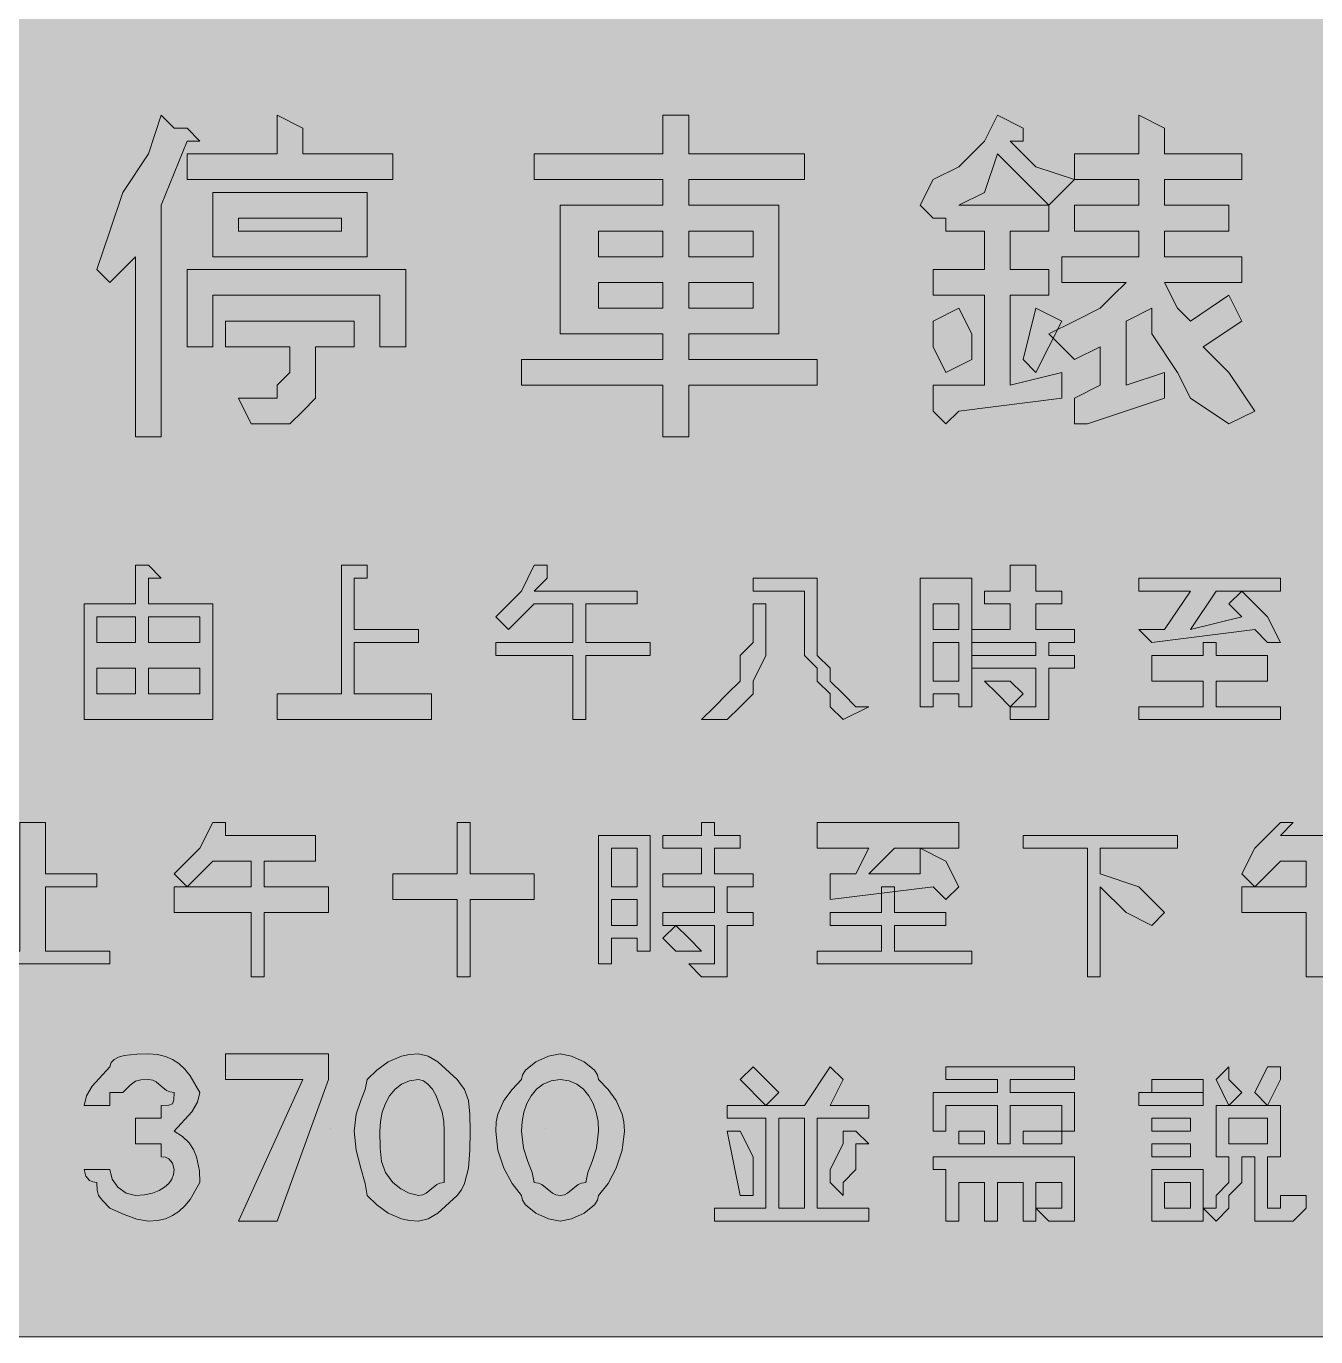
# Model space of a CAD drawing. Header units: metres. Extents: x 9 to 558, y 12 to 260.
# Drawn here: x 282.2 to 402.5, y 11.5 to 133.8 of the extents above; entities that cross this region are included whole.
import ezdxf

# ---------------------------------------------------------------- set-up
doc = ezdxf.new("R2010")
doc.units = ezdxf.units.M
for name, color, linetype, true_color in [('FILL_BLUE_0000FF', 7, 'Continuous', 0x0000ff), ('FILL_WHITE_FFFFFF', 7, 'Continuous', 0xffffff), ('STROKE_WHITE_FFFFFF', 7, 'Continuous', 0xffffff)]:
    doc.layers.add(name, color=color, linetype=linetype, true_color=true_color)

msp = doc.modelspace()

# ---------------------------------------------------------------- hatches: boundary and pattern name
at = {"layer": 'FILL_BLUE_0000FF', "true_color": 0x0000ff}
h = msp.add_hatch(color=7, dxfattribs=at)
h.dxf.hatch_style = 1
h.paths.add_polyline_path([(551.26, 259.87), (552.02, 259.71), (553.41, 259.17), (556.41, 257.52), (556.81, 257.02), (557.1, 256.43), (557.46, 255.12), (557.61, 252.72), (557.61, 18.72), (557.61, 16.32), (557.56, 15.92), (557.42, 15.61), (557.01, 15.12), (556.6, 14.63), (556.46, 14.32), (556.41, 13.92), (553.41, 12.27), (552.02, 11.73), (551.26, 11.57), (550.41, 11.52), (16.41, 11.52), (15.53, 11.54), (14.76, 11.67), (14.22, 12.03), (14.06, 12.32), (14.01, 12.72), (13.13, 12.74), (12.36, 12.87), (11.82, 13.23), (11.66, 13.52), (11.61, 13.92), (10.82, 14.42), (10.22, 15.01), (9.8, 15.65), (9.51, 16.32), (9.25, 17.63), (9.21, 18.72), (9.21, 252.72), (9.21, 255.12), (9.92, 256), (10.41, 256.77), (10.9, 257.31), (11.21, 257.47), (11.61, 257.52), (11.66, 257.92), (11.82, 258.23), (12.36, 258.72), (13.13, 259.21), (14.01, 259.92), (16.41, 259.92), (550.41, 259.92), (551.26, 259.87)])
at = {"layer": 'FILL_WHITE_FFFFFF', "true_color": 0xffffff}
h = msp.add_hatch(color=7, dxfattribs=at)
h.dxf.hatch_style = 1
h.paths.add_polyline_path([(297.21, 124.32), (298.41, 123.12), (297.21, 123.12), (294.81, 117.12), (294.81, 95.52), (292.41, 95.52), (292.41, 112.32), (290.01, 109.92), (288.81, 111.12), (290.01, 114.72), (291.21, 118.32), (293.61, 121.92), (294.81, 125.52), (296.01, 124.32), (297.21, 124.32)])
h = msp.add_hatch(color=7, dxfattribs=at)
h.dxf.hatch_style = 1
h.paths.add_polyline_path([(316.41, 121.92), (316.41, 119.52), (297.21, 119.52), (297.21, 121.92), (305.61, 121.92), (305.61, 125.52), (308.01, 124.32), (308.01, 121.92), (316.41, 121.92)])
h = msp.add_hatch(color=7, dxfattribs=at)
h.dxf.hatch_style = 1
h.paths.add_polyline_path([(344.01, 121.92), (354.81, 121.92), (354.81, 119.52), (344.01, 119.52), (344.01, 117.12), (352.41, 117.12), (352.41, 105.12), (344.01, 105.12), (344.01, 102.72), (356.01, 102.72), (356.01, 100.32), (344.01, 100.32), (344.01, 95.52), (341.61, 95.52), (341.61, 100.32), (328.41, 100.32), (328.41, 102.72), (341.61, 102.72), (341.61, 105.12), (332.01, 105.12), (332.01, 117.12), (341.61, 117.12), (341.61, 119.52), (329.61, 119.52), (329.61, 121.92), (341.61, 121.92), (341.61, 125.52), (344.01, 125.52), (344.01, 124.32), (344.01, 121.92)])
h.paths.add_polyline_path([(341.61, 112.32), (341.61, 114.72), (335.61, 114.72), (335.61, 112.32), (341.61, 112.32)], flags=16)
h.paths.add_polyline_path([(335.61, 107.52), (341.61, 107.52), (341.61, 109.92), (335.61, 109.92), (335.61, 107.52)], flags=16)
h.paths.add_polyline_path([(344.01, 114.72), (344.01, 112.32), (350.01, 112.32), (350.01, 114.72), (344.01, 114.72)], flags=16)
h.paths.add_polyline_path([(350.01, 109.92), (344.01, 109.92), (344.01, 107.52), (350.01, 107.52), (350.01, 109.92)], flags=16)
h = msp.add_hatch(color=7, dxfattribs=at)
h.dxf.hatch_style = 1
h.paths.add_polyline_path([(374.01, 114.72), (374.01, 111.12), (377.61, 111.12), (377.61, 108.72), (374.01, 108.72), (374.01, 100.32), (378.81, 101.52), (378.81, 99.12), (369.21, 97.92), (368.01, 96.72), (366.81, 97.92), (366.81, 100.32), (371.61, 100.32), (371.61, 108.72), (366.81, 108.72), (366.81, 111.12), (371.61, 111.12), (371.61, 114.72), (368.01, 114.72), (368.01, 115.92), (366.81, 115.92), (365.61, 117.12), (366.81, 119.52), (369.21, 120.72), (371.61, 123.12), (372.81, 125.52), (375.21, 124.32), (375.21, 123.12), (374.01, 123.12), (376.41, 120.72), (380.01, 119.52), (377.61, 117.12), (377.61, 114.72), (374.01, 114.72)])
h.paths.add_polyline_path([(375.21, 119.52), (372.81, 121.92), (371.61, 118.32), (369.21, 117.12), (377.61, 117.12), (375.21, 119.52)], flags=16)
h = msp.add_hatch(color=7, dxfattribs=at)
h.dxf.hatch_style = 1
h.paths.add_polyline_path([(395.61, 121.92), (395.61, 119.52), (388.41, 119.52), (388.41, 117.12), (394.41, 117.12), (394.41, 114.72), (388.41, 114.72), (388.41, 112.32), (395.61, 112.32), (395.61, 109.92), (388.41, 109.92), (389.61, 107.52), (390.81, 106.32), (394.41, 108.72), (395.61, 106.32), (392.01, 103.92), (394.41, 101.52), (396.81, 97.92), (394.41, 96.72), (390.81, 99.12), (389.61, 101.52), (387.21, 105.12), (387.21, 107.52), (384.81, 106.32), (384.81, 100.32), (388.41, 101.52), (388.41, 99.12), (381.21, 96.72), (380.01, 96.72), (380.01, 99.12), (382.41, 100.32), (382.41, 103.92), (380.01, 102.72), (377.61, 105.12), (380.01, 106.32), (382.41, 107.52), (383.61, 108.72), (384.81, 109.92), (378.81, 109.92), (378.81, 112.32), (386.01, 112.32), (386.01, 114.72), (380.01, 114.72), (380.01, 117.12), (386.01, 117.12), (386.01, 119.52), (380.01, 119.52), (380.01, 121.92), (386.01, 121.92), (386.01, 125.52), (388.41, 124.32), (388.41, 121.92), (395.61, 121.92)])
h = msp.add_hatch(color=7, dxfattribs=at)
h.dxf.hatch_style = 1
h.paths.add_polyline_path([(314.01, 112.32), (299.61, 112.32), (299.61, 118.32), (314.01, 118.32), (314.01, 112.32)])
h.paths.add_polyline_path([(311.61, 115.92), (302.01, 115.92), (302.01, 114.72), (311.61, 114.72), (311.61, 115.92)], flags=16)
h = msp.add_hatch(color=7, dxfattribs=at)
h.dxf.hatch_style = 1
h.paths.add_polyline_path([(317.61, 111.12), (317.61, 103.92), (315.21, 103.92), (315.21, 108.72), (299.61, 108.72), (299.61, 103.92), (297.21, 103.92), (297.21, 111.12), (317.61, 111.12)])
h = msp.add_hatch(color=7, dxfattribs=at)
h.dxf.hatch_style = 1
h.paths.add_polyline_path([(370.41, 105.12), (370.41, 102.72), (368.01, 101.52), (366.81, 103.92), (366.81, 106.32), (369.21, 107.52), (370.41, 105.12)])
h = msp.add_hatch(color=7, dxfattribs=at)
h.dxf.hatch_style = 1
h.paths.add_polyline_path([(376.41, 107.52), (378.81, 106.32), (376.41, 101.52), (375.21, 102.72), (376.41, 107.52)])
h = msp.add_hatch(color=7, dxfattribs=at)
h.dxf.hatch_style = 1
h.paths.add_polyline_path([(312.81, 106.32), (312.81, 103.92), (309.21, 103.92), (309.21, 100.32), (309.21, 99.12), (308.01, 97.92), (306.81, 96.72), (304.41, 96.72), (303.21, 96.72), (302.01, 99.12), (304.41, 99.12), (305.61, 99.12), (305.61, 100.32), (306.81, 101.52), (306.81, 103.92), (300.81, 103.92), (300.81, 106.32), (312.81, 106.32)])
h = msp.add_hatch(color=7, dxfattribs=at)
h.dxf.hatch_style = 1
h.paths.add_polyline_path([(293.61, 82.32), (293.61, 79.92), (299.61, 79.92), (299.61, 69.12), (298.41, 69.12), (288.81, 69.12), (287.61, 69.12), (287.61, 79.92), (292.41, 79.92), (292.41, 83.52), (293.61, 83.52), (294.81, 82.32), (293.61, 82.32)])
h.paths.add_polyline_path([(292.41, 76.32), (292.41, 78.72), (288.81, 78.72), (288.81, 76.32), (292.41, 76.32)], flags=16)
h.paths.add_polyline_path([(293.61, 76.32), (298.41, 76.32), (298.41, 78.72), (293.61, 78.72), (293.61, 76.32)], flags=16)
h.paths.add_polyline_path([(288.81, 73.92), (288.81, 71.52), (292.41, 71.52), (292.41, 73.92), (288.81, 73.92)], flags=16)
h.paths.add_polyline_path([(298.41, 73.92), (293.61, 73.92), (293.61, 71.52), (298.41, 71.52), (298.41, 73.92)], flags=16)
h = msp.add_hatch(color=7, dxfattribs=at)
h.dxf.hatch_style = 1
h.paths.add_polyline_path([(314.01, 83.52), (314.01, 82.32), (312.81, 82.32), (312.81, 77.52), (318.81, 77.52), (318.81, 76.32), (312.81, 76.32), (312.81, 71.52), (320.01, 71.52), (320.01, 69.12), (305.61, 69.12), (305.61, 71.52), (311.61, 71.52), (311.61, 83.52), (312.81, 83.52), (314.01, 83.52)])
h = msp.add_hatch(color=7, dxfattribs=at)
h.dxf.hatch_style = 1
h.paths.add_polyline_path([(328.41, 81.12), (329.61, 83.52), (330.81, 83.52), (330.81, 82.32), (329.61, 81.12), (339.21, 81.12), (339.21, 79.92), (334.41, 79.92), (334.41, 76.32), (340.41, 76.32), (340.41, 75.12), (334.41, 75.12), (334.41, 69.12), (333.21, 69.12), (333.21, 75.12), (326.01, 75.12), (326.01, 76.32), (333.21, 76.32), (333.21, 79.92), (329.61, 79.92), (327.21, 77.52), (326.01, 78.72), (328.41, 81.12)])
h = msp.add_hatch(color=7, dxfattribs=at)
h.dxf.hatch_style = 1
h.paths.add_polyline_path([(374.01, 79.92), (371.61, 79.92), (371.61, 81.12), (374.01, 81.12), (374.01, 83.52), (376.41, 83.52), (376.41, 82.32), (376.41, 81.12), (378.81, 81.12), (378.81, 79.92), (376.41, 79.92), (376.41, 77.52), (380.01, 77.52), (380.01, 76.32), (377.61, 76.32), (377.61, 75.12), (380.01, 75.12), (380.01, 73.92), (377.61, 73.92), (377.61, 70.32), (377.61, 69.12), (376.41, 69.12), (375.21, 69.12), (374.01, 69.12), (374.01, 70.32), (375.21, 70.32), (376.41, 70.32), (376.41, 71.52), (376.41, 73.92), (370.41, 73.92), (370.41, 75.12), (376.41, 75.12), (376.41, 76.32), (370.41, 76.32), (370.41, 77.52), (374.01, 77.52), (374.01, 79.92)])
h = msp.add_hatch(color=7, dxfattribs=at)
h.dxf.hatch_style = 1
h.paths.add_polyline_path([(356.01, 82.32), (356.01, 79.92), (356.01, 78.72), (356.01, 76.32), (356.01, 75.12), (357.21, 73.92), (357.21, 72.72), (358.41, 71.52), (359.61, 70.32), (360.81, 70.32), (358.41, 69.12), (357.21, 70.32), (357.21, 71.52), (356.01, 72.72), (356.01, 73.92), (354.81, 75.12), (354.81, 76.32), (354.81, 77.52), (354.81, 79.92), (354.81, 81.12), (350.01, 81.12), (350.01, 82.32), (356.01, 82.32)])
h = msp.add_hatch(color=7, dxfattribs=at)
h.dxf.hatch_style = 1
h.paths.add_polyline_path([(369.21, 70.32), (369.21, 71.52), (366.81, 71.52), (366.81, 70.32), (365.61, 70.32), (365.61, 82.32), (370.41, 82.32), (370.41, 70.32), (369.21, 70.32)])
h.paths.add_polyline_path([(366.81, 79.92), (366.81, 77.52), (369.21, 77.52), (369.21, 79.92), (366.81, 79.92)], flags=16)
h.paths.add_polyline_path([(369.21, 76.32), (366.81, 76.32), (366.81, 72.72), (369.21, 72.72), (369.21, 76.32)], flags=16)
h = msp.add_hatch(color=7, dxfattribs=at)
h.dxf.hatch_style = 1
h.paths.add_polyline_path([(399.21, 76.32), (398.01, 76.32), (396.81, 77.52), (387.21, 76.32), (386.01, 77.52), (388.41, 77.52), (390.81, 81.12), (386.01, 81.12), (386.01, 82.32), (399.21, 82.32), (399.21, 81.12), (395.61, 81.12), (398.01, 78.72), (399.21, 76.32)])
h.paths.add_polyline_path([(393.21, 81.12), (390.81, 77.52), (395.61, 78.72), (394.41, 79.92), (395.61, 81.12), (393.21, 81.12)], flags=16)
h = msp.add_hatch(color=7, dxfattribs=at)
h.dxf.hatch_style = 1
h.paths.add_polyline_path([(346.41, 70.32), (347.61, 71.52), (348.81, 72.72), (348.81, 73.92), (348.81, 75.12), (350.01, 76.32), (350.01, 78.72), (350.01, 79.92), (351.21, 79.92), (351.21, 77.52), (351.21, 76.32), (351.21, 75.12), (350.01, 72.72), (350.01, 71.52), (348.81, 70.32), (347.61, 69.12), (346.41, 69.12), (345.21, 69.12), (346.41, 70.32)])
h = msp.add_hatch(color=7, dxfattribs=at)
h.dxf.hatch_style = 1
h.paths.add_polyline_path([(386.01, 70.32), (392.01, 70.32), (392.01, 72.72), (387.21, 72.72), (387.21, 75.12), (392.01, 75.12), (392.01, 76.32), (393.21, 76.32), (393.21, 75.12), (398.01, 75.12), (398.01, 72.72), (393.21, 72.72), (393.21, 70.32), (399.21, 70.32), (399.21, 69.12), (386.01, 69.12), (386.01, 70.32)])
h = msp.add_hatch(color=7, dxfattribs=at)
h.dxf.hatch_style = 1
h.paths.add_polyline_path([(374.01, 72.72), (375.21, 71.52), (374.01, 70.32), (372.81, 71.52), (371.61, 72.72), (372.81, 72.72), (374.01, 72.72)])
h = msp.add_hatch(color=7, dxfattribs=at)
h.dxf.hatch_style = 1
h.paths.add_polyline_path([(284.01, 59.52), (284.01, 54.72), (288.81, 54.72), (288.81, 53.52), (284.01, 53.52), (284.01, 47.52), (290.01, 47.52), (290.01, 46.32), (275.61, 46.32), (275.61, 47.52), (281.61, 47.52), (281.61, 59.52), (282.81, 59.52), (284.01, 59.52)])
h = msp.add_hatch(color=7, dxfattribs=at)
h.dxf.hatch_style = 1
h.paths.add_polyline_path([(298.41, 57.12), (299.61, 59.52), (300.81, 59.52), (300.81, 58.32), (309.21, 58.32), (309.21, 55.92), (304.41, 55.92), (304.41, 53.52), (310.41, 53.52), (310.41, 51.12), (304.41, 51.12), (304.41, 45.12), (303.21, 45.12), (303.21, 51.12), (296.01, 51.12), (296.01, 53.52), (297.21, 53.52), (296.01, 54.72), (298.41, 57.12)])
h.paths.add_polyline_path([(303.21, 53.52), (303.21, 55.92), (299.61, 55.92), (297.21, 53.52), (303.21, 53.52)], flags=16)
h = msp.add_hatch(color=7, dxfattribs=at)
h.dxf.hatch_style = 1
h.paths.add_polyline_path([(329.61, 54.72), (329.61, 52.32), (323.61, 52.32), (323.61, 45.12), (322.41, 45.12), (322.41, 52.32), (316.41, 52.32), (316.41, 54.72), (322.41, 54.72), (322.41, 59.52), (323.61, 59.52), (323.61, 54.72), (329.61, 54.72)])
h = msp.add_hatch(color=7, dxfattribs=at)
h.dxf.hatch_style = 1
h.paths.add_polyline_path([(345.21, 57.12), (341.61, 57.12), (341.61, 58.32), (345.21, 58.32), (345.21, 59.52), (346.41, 59.52), (346.41, 58.32), (348.81, 58.32), (348.81, 57.12), (346.41, 57.12), (346.41, 54.72), (350.01, 54.72), (350.01, 53.52), (347.61, 53.52), (347.61, 51.12), (350.01, 51.12), (350.01, 49.92), (347.61, 49.92), (347.61, 47.52), (347.61, 46.32), (347.61, 45.12), (346.41, 45.12), (345.21, 45.12), (344.01, 46.32), (345.21, 46.32), (346.41, 46.32), (346.41, 47.52), (346.41, 49.92), (341.61, 49.92), (341.61, 51.12), (346.41, 51.12), (346.41, 53.52), (341.61, 53.52), (341.61, 54.72), (345.21, 54.72), (345.21, 57.12)])
h = msp.add_hatch(color=7, dxfattribs=at)
h.dxf.hatch_style = 1
h.paths.add_polyline_path([(369.21, 53.52), (368.01, 52.32), (366.81, 53.52), (357.21, 52.32), (357.21, 54.72), (359.61, 54.72), (360.81, 57.12), (356.01, 57.12), (356.01, 59.52), (369.21, 59.52), (369.21, 57.12), (365.61, 57.12), (368.01, 55.92), (369.21, 53.52)])
h.paths.add_polyline_path([(363.21, 57.12), (360.81, 54.72), (365.61, 54.72), (365.61, 55.92), (365.61, 57.12), (363.21, 57.12)], flags=16)
h = msp.add_hatch(color=7, dxfattribs=at)
h.dxf.hatch_style = 1
h.paths.add_polyline_path([(396.81, 57.12), (399.21, 59.52), (400.41, 59.52), (399.21, 58.32), (408.81, 58.32), (408.81, 55.92), (404.01, 55.92), (404.01, 53.52), (410.01, 53.52), (410.01, 51.12), (404.01, 51.12), (404.01, 45.12), (401.61, 45.12), (401.61, 51.12), (395.61, 51.12), (395.61, 53.52), (396.81, 53.52), (395.61, 54.72), (396.81, 57.12)])
h.paths.add_polyline_path([(401.61, 53.52), (401.61, 55.92), (399.21, 55.92), (396.81, 53.52), (401.61, 53.52)], flags=16)
h = msp.add_hatch(color=7, dxfattribs=at)
h.dxf.hatch_style = 1
h.paths.add_polyline_path([(339.21, 47.52), (339.21, 48.72), (336.81, 48.72), (336.81, 46.32), (335.61, 46.32), (335.61, 47.52), (335.61, 58.32), (340.41, 58.32), (340.41, 47.52), (339.21, 47.52)])
h.paths.add_polyline_path([(336.81, 57.12), (336.81, 53.52), (339.21, 53.52), (339.21, 57.12), (336.81, 57.12)], flags=16)
h.paths.add_polyline_path([(339.21, 52.32), (336.81, 52.32), (336.81, 49.92), (339.21, 49.92), (339.21, 52.32)], flags=16)
h = msp.add_hatch(color=7, dxfattribs=at)
h.dxf.hatch_style = 1
h.paths.add_polyline_path([(389.61, 58.32), (389.61, 57.12), (382.41, 57.12), (382.41, 54.72), (386.01, 53.52), (388.41, 51.12), (387.21, 49.92), (384.81, 51.12), (382.41, 53.52), (382.41, 45.12), (381.21, 45.12), (381.21, 57.12), (375.21, 57.12), (375.21, 58.32), (389.61, 58.32)])
h = msp.add_hatch(color=7, dxfattribs=at)
h.dxf.hatch_style = 1
h.paths.add_polyline_path([(368.01, 51.12), (368.01, 49.92), (363.21, 49.92), (363.21, 47.52), (370.41, 47.52), (370.41, 46.32), (356.01, 46.32), (356.01, 47.52), (362.01, 47.52), (362.01, 49.92), (357.21, 49.92), (357.21, 51.12), (362.01, 51.12), (362.01, 53.52), (363.21, 53.52), (363.21, 52.32), (363.21, 51.12), (368.01, 51.12)])
h = msp.add_hatch(color=7, dxfattribs=at)
h.dxf.hatch_style = 1
h.paths.add_polyline_path([(344.01, 48.72), (345.21, 47.52), (344.01, 47.52), (342.81, 47.52), (341.61, 48.72), (342.81, 49.92), (344.01, 48.72)])
h = msp.add_hatch(color=7, dxfattribs=at)
h.dxf.hatch_style = 1
h.paths.add_polyline_path([(295.86, 27.72), (295.5, 28.13), (295.21, 28.27), (294.81, 28.32), (294.81, 29.52), (292.41, 29.52), (292.41, 31.92), (293.61, 31.92), (294.81, 31.92), (294.81, 33.12), (295.5, 33.14), (295.86, 33.27), (295.99, 33.63), (296.01, 34.32), (295.61, 34.37), (295.3, 34.51), (294.81, 34.92), (294.32, 35.33), (294.01, 35.47), (293.61, 35.52), (292.9, 35.5), (292.41, 35.37), (291.92, 35.01), (291.21, 34.32), (290.01, 34.32), (290.01, 33.12), (287.61, 33.12), (287.82, 34.02), (288.36, 34.92), (290.01, 36.72), (290.12, 37.12), (290.4, 37.41), (290.83, 37.63), (291.36, 37.77), (292.54, 37.9), (293.61, 37.92), (294.46, 37.86), (295.2, 37.69), (295.87, 37.41), (296.46, 37.02), (297, 36.51), (297.49, 35.89), (298.41, 34.32), (298.2, 33.42), (297.66, 32.52), (296.01, 30.72), (296.8, 30.22), (297.4, 29.63), (297.82, 28.99), (298.11, 28.32), (298.37, 27.01), (298.41, 25.92), (297.49, 24.34), (297, 23.73), (296.46, 23.22), (295.87, 22.83), (295.2, 22.54), (294.46, 22.38), (293.61, 22.32), (292.54, 22.51), (291.36, 22.92), (290.01, 23.52), (289.32, 24.23), (288.96, 24.72), (288.83, 25.21), (288.81, 25.92), (288.41, 25.97), (288.12, 26.11), (287.76, 26.52), (287.61, 27.12), (290.01, 27.12), (290.22, 26.24), (290.76, 25.47), (291.53, 24.93), (292.41, 24.72), (293.25, 24.77), (293.98, 24.93), (294.6, 25.16), (295.11, 25.47), (295.5, 25.83), (295.78, 26.24), (295.95, 26.67), (296.01, 27.12), (295.86, 27.72)])
h = msp.add_hatch(color=7, dxfattribs=at)
h.dxf.hatch_style = 1
h.paths.add_polyline_path([(308.01, 35.52), (300.81, 35.52), (300.81, 37.92), (310.41, 37.92), (310.41, 35.52), (305.61, 22.32), (302.01, 22.32), (308.01, 35.52)])
h = msp.add_hatch(color=7, dxfattribs=at)
h.dxf.hatch_style = 1
h.paths.add_polyline_path([(313.41, 33.57), (313.82, 34.6), (314.01, 35.52), (314.93, 36.4), (315.96, 37.17), (317.22, 37.71), (317.96, 37.87), (318.81, 37.92), (319.71, 37.71), (320.61, 37.17), (322.41, 35.52), (323.1, 34.6), (323.46, 33.57), (323.59, 32.31), (323.61, 30.72), (323.59, 28.94), (323.46, 27.27), (323.1, 25.83), (322.81, 25.22), (322.41, 24.72), (320.61, 23.07), (319.71, 22.53), (318.81, 22.32), (317.96, 22.37), (317.22, 22.53), (315.96, 23.07), (314.93, 23.84), (314.01, 24.72), (313.82, 25.83), (313.41, 27.27), (313, 28.94), (312.81, 30.72), (313, 32.31), (313.41, 33.57)])
h.paths.add_polyline_path([(319.52, 24.91), (320.01, 25.32), (320.5, 25.73), (320.81, 25.87), (321.21, 25.92), (321.21, 30.72), (321.16, 31.62), (321, 32.48), (320.46, 34.02), (320.1, 34.63), (319.69, 35.11), (319.26, 35.41), (318.81, 35.52), (317.97, 35.41), (317.23, 35.11), (316.62, 34.63), (316.11, 34.02), (315.72, 33.29), (315.43, 32.48), (315.27, 31.62), (315.21, 30.72), (315.23, 29.13), (315.36, 27.87), (315.72, 26.84), (316.41, 25.92), (317.16, 25.32), (317.93, 24.91), (318.81, 24.72), (319.21, 24.77), (319.52, 24.91)], flags=16)
h = msp.add_hatch(color=7, dxfattribs=at)
h.dxf.hatch_style = 1
h.paths.add_polyline_path([(326.22, 32.31), (326.76, 33.57), (327.53, 34.6), (328.41, 35.52), (328.52, 35.97), (328.8, 36.4), (329.76, 37.17), (330.94, 37.71), (332.01, 37.92), (333.08, 37.71), (334.26, 37.17), (335.22, 36.4), (335.5, 35.97), (335.61, 35.52), (336.49, 34.6), (337.26, 33.57), (337.8, 32.31), (337.96, 31.57), (338.01, 30.72), (337.8, 28.94), (337.26, 27.27), (336.49, 25.83), (335.61, 24.72), (335.5, 24.27), (335.22, 23.84), (334.26, 23.07), (333.08, 22.53), (332.01, 22.32), (330.94, 22.53), (329.76, 23.07), (328.8, 23.84), (328.52, 24.27), (328.41, 24.72), (327.53, 25.83), (326.76, 27.27), (326.22, 28.94), (326.01, 30.72), (326.06, 31.57), (326.22, 32.31)])
h.paths.add_polyline_path([(332.72, 24.91), (333.21, 25.32), (333.7, 25.73), (334.01, 25.87), (334.41, 25.92), (334.6, 26.84), (335.01, 27.87), (335.42, 29.13), (335.61, 30.72), (335.55, 31.62), (335.38, 32.48), (335.1, 33.29), (334.71, 34.02), (334.2, 34.63), (333.58, 35.11), (332.85, 35.41), (332.01, 35.52), (331.17, 35.41), (330.43, 35.11), (329.82, 34.63), (329.31, 34.02), (328.92, 33.29), (328.63, 32.48), (328.47, 31.62), (328.41, 30.72), (328.6, 29.13), (329.01, 27.87), (329.42, 26.84), (329.61, 25.92), (330.01, 25.87), (330.32, 25.73), (330.81, 25.32), (331.3, 24.91), (331.61, 24.77), (332.01, 24.72), (332.41, 24.77), (332.72, 24.91)], flags=16)
h = msp.add_hatch(color=7, dxfattribs=at)
h.dxf.hatch_style = 1
h.paths.add_polyline_path([(357.21, 33.12), (360.81, 33.12), (360.81, 31.92), (356.01, 31.92), (356.01, 23.52), (360.81, 23.52), (360.81, 22.32), (346.41, 22.32), (346.41, 23.52), (351.21, 23.52), (351.21, 31.92), (347.61, 31.92), (347.61, 33.12), (351.21, 33.12), (354.81, 33.12), (357.21, 36.72), (358.41, 35.52), (357.21, 33.12)])
h.paths.add_polyline_path([(354.81, 31.92), (352.41, 31.92), (352.41, 23.52), (354.81, 23.52), (354.81, 31.92)], flags=16)
h = msp.add_hatch(color=7, dxfattribs=at)
h.dxf.hatch_style = 1
h.paths.add_polyline_path([(352.41, 34.32), (351.21, 33.12), (348.81, 35.52), (350.01, 36.72), (351.21, 35.52), (352.41, 34.32)])
h = msp.add_hatch(color=7, dxfattribs=at)
h.dxf.hatch_style = 1
h.paths.add_polyline_path([(380.01, 34.32), (380.01, 30.72), (378.81, 30.72), (378.81, 33.12), (374.01, 33.12), (374.01, 29.52), (372.81, 29.52), (372.81, 33.12), (368.01, 33.12), (368.01, 30.72), (366.81, 30.72), (366.81, 34.32), (372.81, 34.32), (372.81, 35.52), (368.01, 35.52), (368.01, 36.72), (380.01, 36.72), (380.01, 35.52), (374.01, 35.52), (374.01, 34.32), (380.01, 34.32)])
h = msp.add_hatch(color=7, dxfattribs=at)
h.dxf.hatch_style = 1
h.paths.add_polyline_path([(393.21, 35.52), (394.41, 36.72), (394.41, 35.52), (395.61, 34.32), (394.41, 33.12), (393.21, 35.52)])
h = msp.add_hatch(color=7, dxfattribs=at)
h.dxf.hatch_style = 1
h.paths.add_polyline_path([(398.01, 36.72), (399.21, 36.72), (399.21, 35.52), (398.01, 33.12), (396.81, 34.32), (398.01, 36.72)])
h = msp.add_hatch(color=7, dxfattribs=at)
h.dxf.hatch_style = 1
h.paths.add_polyline_path([(392.01, 35.52), (392.01, 34.32), (387.21, 34.32), (387.21, 35.52), (392.01, 35.52)])
h = msp.add_hatch(color=7, dxfattribs=at)
h.dxf.hatch_style = 1
h.paths.add_polyline_path([(392.01, 34.32), (392.01, 33.12), (386.01, 33.12), (386.01, 34.32), (392.01, 34.32)])
h = msp.add_hatch(color=7, dxfattribs=at)
h.dxf.hatch_style = 1
h.paths.add_polyline_path([(399.21, 33.12), (399.21, 28.32), (398.01, 28.32), (398.01, 24.72), (398.01, 23.52), (399.21, 23.52), (399.21, 24.72), (401.61, 24.72), (401.61, 23.52), (400.41, 22.32), (399.21, 22.32), (398.01, 22.32), (396.81, 22.32), (396.81, 23.52), (396.81, 24.72), (396.81, 28.32), (395.61, 28.32), (395.61, 25.92), (394.41, 24.72), (394.41, 23.52), (393.21, 22.32), (392.01, 23.52), (393.21, 23.52), (393.21, 24.72), (394.41, 25.92), (394.41, 28.32), (393.21, 28.32), (393.21, 33.12), (399.21, 33.12)])
h.paths.add_polyline_path([(398.01, 31.92), (394.41, 31.92), (394.41, 29.52), (398.01, 29.52), (398.01, 31.92)], flags=16)
h = msp.add_hatch(color=7, dxfattribs=at)
h.dxf.hatch_style = 1
h.paths.add_polyline_path([(390.81, 31.92), (390.81, 30.72), (387.21, 30.72), (387.21, 31.92), (390.81, 31.92)])
h = msp.add_hatch(color=7, dxfattribs=at)
h.dxf.hatch_style = 1
h.paths.add_polyline_path([(350.01, 28.32), (350.01, 24.72), (348.81, 24.72), (347.61, 30.72), (348.81, 30.72), (350.01, 28.32)])
h = msp.add_hatch(color=7, dxfattribs=at)
h.dxf.hatch_style = 1
h.paths.add_polyline_path([(357.21, 27.12), (358.41, 29.52), (358.41, 30.72), (359.61, 30.72), (360.81, 29.52), (359.61, 29.52), (359.61, 28.32), (359.61, 27.12), (358.41, 25.92), (358.41, 24.72), (357.21, 25.92), (357.21, 27.12)])
h = msp.add_hatch(color=7, dxfattribs=at)
h.dxf.hatch_style = 1
h.paths.add_polyline_path([(371.61, 30.72), (371.61, 29.52), (369.21, 29.52), (369.21, 30.72), (371.61, 30.72)])
h = msp.add_hatch(color=7, dxfattribs=at)
h.dxf.hatch_style = 1
h.paths.add_polyline_path([(378.81, 30.72), (378.81, 29.52), (375.21, 29.52), (375.21, 30.72), (378.81, 30.72)])
h = msp.add_hatch(color=7, dxfattribs=at)
h.dxf.hatch_style = 1
h.paths.add_polyline_path([(390.81, 29.52), (390.81, 28.32), (387.21, 28.32), (387.21, 29.52), (390.81, 29.52)])
h = msp.add_hatch(color=7, dxfattribs=at)
h.dxf.hatch_style = 1
h.paths.add_polyline_path([(366.81, 28.32), (380.01, 28.32), (380.01, 27.12), (380.01, 23.52), (380.01, 22.32), (378.81, 22.32), (377.61, 22.32), (376.41, 23.52), (376.41, 22.32), (375.21, 22.32), (375.21, 25.92), (372.81, 25.92), (372.81, 22.32), (371.61, 22.32), (371.61, 25.92), (369.21, 25.92), (369.21, 22.32), (368.01, 22.32), (368.01, 27.12), (366.81, 27.12), (366.81, 28.32)])
h.paths.add_polyline_path([(377.61, 23.52), (378.81, 23.52), (378.81, 24.72), (378.81, 25.92), (376.41, 25.92), (376.41, 23.52), (377.61, 23.52)], flags=16)
h = msp.add_hatch(color=7, dxfattribs=at)
h.dxf.hatch_style = 1
h.paths.add_polyline_path([(392.01, 27.12), (392.01, 22.32), (390.81, 22.32), (388.41, 22.32), (387.21, 22.32), (387.21, 27.12), (392.01, 27.12)])
h.paths.add_polyline_path([(390.81, 25.92), (388.41, 25.92), (388.41, 23.52), (390.81, 23.52), (390.81, 25.92)], flags=16)

# ---------------------------------------------------------------- linework, layer by layer
at = {"layer": 'FILL_BLUE_0000FF', "lineweight": 0, "true_color": 0x0000ff}
msp.add_lwpolyline([(16.41, 259.92), (550.41, 259.92), (551.26, 259.87), (552.02, 259.71), (553.41, 259.17), (556.41, 257.52), (556.81, 257.02), (557.1, 256.43), (557.46, 255.12), (557.61, 252.72), (557.61, 18.72), (557.61, 16.32), (557.56, 15.92), (557.42, 15.61), (557.01, 15.12), (556.6, 14.63), (556.46, 14.32), (556.41, 13.92), (553.41, 12.27), (552.02, 11.73), (551.26, 11.57), (550.41, 11.52), (16.41, 11.52)], dxfattribs=at)
at = {"layer": 'FILL_WHITE_FFFFFF', "lineweight": 0, "true_color": 0xffffff}
for points in [[(297.21, 124.32), (298.41, 123.12), (297.21, 123.12), (294.81, 117.12), (294.81, 95.52), (292.41, 95.52), (292.41, 112.32), (290.01, 109.92), (288.81, 111.12), (290.01, 114.72), (291.21, 118.32), (293.61, 121.92), (294.81, 125.52), (296.01, 124.32)], [(316.41, 121.92), (316.41, 119.52), (297.21, 119.52), (297.21, 121.92), (305.61, 121.92), (305.61, 125.52), (308.01, 124.32), (308.01, 121.92)], [(344.01, 121.92), (354.81, 121.92), (354.81, 119.52), (344.01, 119.52), (344.01, 117.12), (352.41, 117.12), (352.41, 105.12), (344.01, 105.12), (344.01, 102.72), (356.01, 102.72), (356.01, 100.32), (344.01, 100.32), (344.01, 95.52), (341.61, 95.52), (341.61, 100.32), (328.41, 100.32), (328.41, 102.72), (341.61, 102.72), (341.61, 105.12), (332.01, 105.12), (332.01, 117.12), (341.61, 117.12), (341.61, 119.52), (329.61, 119.52), (329.61, 121.92), (341.61, 121.92), (341.61, 125.52), (344.01, 125.52), (344.01, 124.32)], [(374.01, 114.72), (374.01, 111.12), (377.61, 111.12), (377.61, 108.72), (374.01, 108.72), (374.01, 100.32), (378.81, 101.52), (378.81, 99.12), (369.21, 97.92), (368.01, 96.72), (366.81, 97.92), (366.81, 100.32), (371.61, 100.32), (371.61, 108.72), (366.81, 108.72), (366.81, 111.12), (371.61, 111.12), (371.61, 114.72), (368.01, 114.72), (368.01, 115.92), (366.81, 115.92), (365.61, 117.12), (366.81, 119.52), (369.21, 120.72), (371.61, 123.12), (372.81, 125.52), (375.21, 124.32), (375.21, 123.12), (374.01, 123.12), (376.41, 120.72), (380.01, 119.52), (377.61, 117.12), (377.61, 114.72)], [(395.61, 121.92), (395.61, 119.52), (388.41, 119.52), (388.41, 117.12), (394.41, 117.12), (394.41, 114.72), (388.41, 114.72), (388.41, 112.32), (395.61, 112.32), (395.61, 109.92), (388.41, 109.92), (389.61, 107.52), (390.81, 106.32), (394.41, 108.72), (395.61, 106.32), (392.01, 103.92), (394.41, 101.52), (396.81, 97.92), (394.41, 96.72), (390.81, 99.12), (389.61, 101.52), (387.21, 105.12), (387.21, 107.52), (384.81, 106.32), (384.81, 100.32), (388.41, 101.52), (388.41, 99.12), (381.21, 96.72), (380.01, 96.72), (380.01, 99.12), (382.41, 100.32), (382.41, 103.92), (380.01, 102.72), (377.61, 105.12), (380.01, 106.32), (382.41, 107.52), (383.61, 108.72), (384.81, 109.92), (378.81, 109.92), (378.81, 112.32), (386.01, 112.32), (386.01, 114.72), (380.01, 114.72), (380.01, 117.12), (386.01, 117.12), (386.01, 119.52), (380.01, 119.52), (380.01, 121.92), (386.01, 121.92), (386.01, 125.52), (388.41, 124.32), (388.41, 121.92)], [(375.21, 119.52), (372.81, 121.92), (371.61, 118.32), (369.21, 117.12), (377.61, 117.12)], [(314.01, 112.32), (299.61, 112.32), (299.61, 118.32), (314.01, 118.32)], [(311.61, 115.92), (302.01, 115.92), (302.01, 114.72), (311.61, 114.72)], [(341.61, 112.32), (341.61, 114.72), (335.61, 114.72), (335.61, 112.32)], [(344.01, 114.72), (344.01, 112.32), (350.01, 112.32), (350.01, 114.72)], [(317.61, 111.12), (317.61, 103.92), (315.21, 103.92), (315.21, 108.72), (299.61, 108.72), (299.61, 103.92), (297.21, 103.92), (297.21, 111.12)], [(335.61, 107.52), (341.61, 107.52), (341.61, 109.92), (335.61, 109.92)], [(350.01, 109.92), (344.01, 109.92), (344.01, 107.52), (350.01, 107.52)], [(370.41, 105.12), (370.41, 102.72), (368.01, 101.52), (366.81, 103.92), (366.81, 106.32), (369.21, 107.52)], [(376.41, 107.52), (378.81, 106.32), (376.41, 101.52), (375.21, 102.72)], [(312.81, 106.32), (312.81, 103.92), (309.21, 103.92), (309.21, 100.32), (309.21, 99.12), (308.01, 97.92), (306.81, 96.72), (304.41, 96.72), (303.21, 96.72), (302.01, 99.12), (304.41, 99.12), (305.61, 99.12), (305.61, 100.32), (306.81, 101.52), (306.81, 103.92), (300.81, 103.92), (300.81, 106.32)], [(293.61, 82.32), (293.61, 79.92), (299.61, 79.92), (299.61, 69.12), (298.41, 69.12), (288.81, 69.12), (287.61, 69.12), (287.61, 79.92), (292.41, 79.92), (292.41, 83.52), (293.61, 83.52), (294.81, 82.32)], [(314.01, 83.52), (314.01, 82.32), (312.81, 82.32), (312.81, 77.52), (318.81, 77.52), (318.81, 76.32), (312.81, 76.32), (312.81, 71.52), (320.01, 71.52), (320.01, 69.12), (305.61, 69.12), (305.61, 71.52), (311.61, 71.52), (311.61, 83.52), (312.81, 83.52)], [(328.41, 81.12), (329.61, 83.52), (330.81, 83.52), (330.81, 82.32), (329.61, 81.12), (339.21, 81.12), (339.21, 79.92), (334.41, 79.92), (334.41, 76.32), (340.41, 76.32), (340.41, 75.12), (334.41, 75.12), (334.41, 69.12), (333.21, 69.12), (333.21, 75.12), (326.01, 75.12), (326.01, 76.32), (333.21, 76.32), (333.21, 79.92), (329.61, 79.92), (327.21, 77.52), (326.01, 78.72)], [(374.01, 79.92), (371.61, 79.92), (371.61, 81.12), (374.01, 81.12), (374.01, 83.52), (376.41, 83.52), (376.41, 82.32), (376.41, 81.12), (378.81, 81.12), (378.81, 79.92), (376.41, 79.92), (376.41, 77.52), (380.01, 77.52), (380.01, 76.32), (377.61, 76.32), (377.61, 75.12), (380.01, 75.12), (380.01, 73.92), (377.61, 73.92), (377.61, 70.32), (377.61, 69.12), (376.41, 69.12), (375.21, 69.12), (374.01, 69.12), (374.01, 70.32), (375.21, 70.32), (376.41, 70.32), (376.41, 71.52), (376.41, 73.92), (370.41, 73.92), (370.41, 75.12), (376.41, 75.12), (376.41, 76.32), (370.41, 76.32), (370.41, 77.52), (374.01, 77.52)], [(356.01, 82.32), (356.01, 79.92), (356.01, 78.72), (356.01, 76.32), (356.01, 75.12), (357.21, 73.92), (357.21, 72.72), (358.41, 71.52), (359.61, 70.32), (360.81, 70.32), (358.41, 69.12), (357.21, 70.32), (357.21, 71.52), (356.01, 72.72), (356.01, 73.92), (354.81, 75.12), (354.81, 76.32), (354.81, 77.52), (354.81, 79.92), (354.81, 81.12), (350.01, 81.12), (350.01, 82.32)], [(369.21, 70.32), (369.21, 71.52), (366.81, 71.52), (366.81, 70.32), (365.61, 70.32), (365.61, 82.32), (370.41, 82.32), (370.41, 70.32)], [(399.21, 76.32), (398.01, 76.32), (396.81, 77.52), (387.21, 76.32), (386.01, 77.52), (388.41, 77.52), (390.81, 81.12), (386.01, 81.12), (386.01, 82.32), (399.21, 82.32), (399.21, 81.12), (395.61, 81.12), (398.01, 78.72)], [(393.21, 81.12), (390.81, 77.52), (395.61, 78.72), (394.41, 79.92), (395.61, 81.12)], [(346.41, 70.32), (347.61, 71.52), (348.81, 72.72), (348.81, 73.92), (348.81, 75.12), (350.01, 76.32), (350.01, 78.72), (350.01, 79.92), (351.21, 79.92), (351.21, 77.52), (351.21, 76.32), (351.21, 75.12), (350.01, 72.72), (350.01, 71.52), (348.81, 70.32), (347.61, 69.12), (346.41, 69.12), (345.21, 69.12)], [(366.81, 79.92), (366.81, 77.52), (369.21, 77.52), (369.21, 79.92)], [(292.41, 76.32), (292.41, 78.72), (288.81, 78.72), (288.81, 76.32)], [(293.61, 76.32), (298.41, 76.32), (298.41, 78.72), (293.61, 78.72)], [(369.21, 76.32), (366.81, 76.32), (366.81, 72.72), (369.21, 72.72)], [(386.01, 70.32), (392.01, 70.32), (392.01, 72.72), (387.21, 72.72), (387.21, 75.12), (392.01, 75.12), (392.01, 76.32), (393.21, 76.32), (393.21, 75.12), (398.01, 75.12), (398.01, 72.72), (393.21, 72.72), (393.21, 70.32), (399.21, 70.32), (399.21, 69.12), (386.01, 69.12)], [(288.81, 73.92), (288.81, 71.52), (292.41, 71.52), (292.41, 73.92)], [(298.41, 73.92), (293.61, 73.92), (293.61, 71.52), (298.41, 71.52)], [(374.01, 72.72), (375.21, 71.52), (374.01, 70.32), (372.81, 71.52), (371.61, 72.72), (372.81, 72.72)], [(284.01, 59.52), (284.01, 54.72), (288.81, 54.72), (288.81, 53.52), (284.01, 53.52), (284.01, 47.52), (290.01, 47.52), (290.01, 46.32), (275.61, 46.32), (275.61, 47.52), (281.61, 47.52), (281.61, 59.52), (282.81, 59.52)], [(298.41, 57.12), (299.61, 59.52), (300.81, 59.52), (300.81, 58.32), (309.21, 58.32), (309.21, 55.92), (304.41, 55.92), (304.41, 53.52), (310.41, 53.52), (310.41, 51.12), (304.41, 51.12), (304.41, 45.12), (303.21, 45.12), (303.21, 51.12), (296.01, 51.12), (296.01, 53.52), (297.21, 53.52), (296.01, 54.72)], [(329.61, 54.72), (329.61, 52.32), (323.61, 52.32), (323.61, 45.12), (322.41, 45.12), (322.41, 52.32), (316.41, 52.32), (316.41, 54.72), (322.41, 54.72), (322.41, 59.52), (323.61, 59.52), (323.61, 54.72)], [(345.21, 57.12), (341.61, 57.12), (341.61, 58.32), (345.21, 58.32), (345.21, 59.52), (346.41, 59.52), (346.41, 58.32), (348.81, 58.32), (348.81, 57.12), (346.41, 57.12), (346.41, 54.72), (350.01, 54.72), (350.01, 53.52), (347.61, 53.52), (347.61, 51.12), (350.01, 51.12), (350.01, 49.92), (347.61, 49.92), (347.61, 47.52), (347.61, 46.32), (347.61, 45.12), (346.41, 45.12), (345.21, 45.12), (344.01, 46.32), (345.21, 46.32), (346.41, 46.32), (346.41, 47.52), (346.41, 49.92), (341.61, 49.92), (341.61, 51.12), (346.41, 51.12), (346.41, 53.52), (341.61, 53.52), (341.61, 54.72), (345.21, 54.72)], [(369.21, 53.52), (368.01, 52.32), (366.81, 53.52), (357.21, 52.32), (357.21, 54.72), (359.61, 54.72), (360.81, 57.12), (356.01, 57.12), (356.01, 59.52), (369.21, 59.52), (369.21, 57.12), (365.61, 57.12), (368.01, 55.92)], [(396.81, 57.12), (399.21, 59.52), (400.41, 59.52), (399.21, 58.32), (408.81, 58.32), (408.81, 55.92), (404.01, 55.92), (404.01, 53.52), (410.01, 53.52), (410.01, 51.12), (404.01, 51.12), (404.01, 45.12), (401.61, 45.12), (401.61, 51.12), (395.61, 51.12), (395.61, 53.52), (396.81, 53.52), (395.61, 54.72)], [(339.21, 47.52), (339.21, 48.72), (336.81, 48.72), (336.81, 46.32), (335.61, 46.32), (335.61, 47.52), (335.61, 58.32), (340.41, 58.32), (340.41, 47.52)], [(389.61, 58.32), (389.61, 57.12), (382.41, 57.12), (382.41, 54.72), (386.01, 53.52), (388.41, 51.12), (387.21, 49.92), (384.81, 51.12), (382.41, 53.52), (382.41, 45.12), (381.21, 45.12), (381.21, 57.12), (375.21, 57.12), (375.21, 58.32)], [(336.81, 57.12), (336.81, 53.52), (339.21, 53.52), (339.21, 57.12)], [(363.21, 57.12), (360.81, 54.72), (365.61, 54.72), (365.61, 55.92), (365.61, 57.12)], [(303.21, 53.52), (303.21, 55.92), (299.61, 55.92), (297.21, 53.52)], [(401.61, 53.52), (401.61, 55.92), (399.21, 55.92), (396.81, 53.52)], [(368.01, 51.12), (368.01, 49.92), (363.21, 49.92), (363.21, 47.52), (370.41, 47.52), (370.41, 46.32), (356.01, 46.32), (356.01, 47.52), (362.01, 47.52), (362.01, 49.92), (357.21, 49.92), (357.21, 51.12), (362.01, 51.12), (362.01, 53.52), (363.21, 53.52), (363.21, 52.32), (363.21, 51.12)], [(339.21, 52.32), (336.81, 52.32), (336.81, 49.92), (339.21, 49.92)], [(344.01, 48.72), (345.21, 47.52), (344.01, 47.52), (342.81, 47.52), (341.61, 48.72), (342.81, 49.92)], [(295.86, 27.72), (295.5, 28.13), (295.21, 28.27), (294.81, 28.32), (294.81, 29.52), (292.41, 29.52), (292.41, 31.92), (293.61, 31.92), (294.81, 31.92), (294.81, 33.12), (295.5, 33.14), (295.86, 33.27), (295.99, 33.63), (296.01, 34.32), (295.61, 34.37), (295.3, 34.51), (294.81, 34.92), (294.32, 35.33), (294.01, 35.47), (293.61, 35.52), (292.9, 35.5), (292.41, 35.37), (291.92, 35.01), (291.21, 34.32), (290.01, 34.32), (290.01, 33.12), (287.61, 33.12), (287.82, 34.02), (288.36, 34.92), (290.01, 36.72), (290.12, 37.12), (290.4, 37.41), (290.83, 37.63), (291.36, 37.77), (292.54, 37.9), (293.61, 37.92), (294.46, 37.86), (295.2, 37.69), (295.87, 37.41), (296.46, 37.02), (297, 36.51), (297.49, 35.89), (298.41, 34.32), (298.2, 33.42), (297.66, 32.52), (296.01, 30.72), (296.8, 30.22), (297.4, 29.63), (297.82, 28.99), (298.11, 28.32), (298.37, 27.01), (298.41, 25.92), (297.49, 24.34), (297, 23.73), (296.46, 23.22), (295.87, 22.83), (295.2, 22.54), (294.46, 22.38), (293.61, 22.32), (292.54, 22.51), (291.36, 22.92), (290.01, 23.52), (289.32, 24.23), (288.96, 24.72), (288.83, 25.21), (288.81, 25.92), (288.41, 25.97), (288.12, 26.11), (287.76, 26.52), (287.61, 27.12), (290.01, 27.12), (290.22, 26.24), (290.76, 25.47), (291.53, 24.93), (292.41, 24.72), (293.25, 24.77), (293.98, 24.93), (294.6, 25.16), (295.11, 25.47), (295.5, 25.83), (295.78, 26.24), (295.95, 26.67), (296.01, 27.12)], [(308.01, 35.52), (300.81, 35.52), (300.81, 37.92), (310.41, 37.92), (310.41, 35.52), (305.61, 22.32), (302.01, 22.32)], [(313.41, 33.57), (313.82, 34.6), (314.01, 35.52), (314.93, 36.4), (315.96, 37.17), (317.22, 37.71), (317.96, 37.87), (318.81, 37.92), (319.71, 37.71), (320.61, 37.17), (322.41, 35.52), (323.1, 34.6), (323.46, 33.57), (323.59, 32.31), (323.61, 30.72), (323.59, 28.94), (323.46, 27.27), (323.1, 25.83), (322.81, 25.22), (322.41, 24.72), (320.61, 23.07), (319.71, 22.53), (318.81, 22.32), (317.96, 22.37), (317.22, 22.53), (315.96, 23.07), (314.93, 23.84), (314.01, 24.72), (313.82, 25.83), (313.41, 27.27), (313, 28.94), (312.81, 30.72), (313, 32.31)], [(326.22, 32.31), (326.76, 33.57), (327.53, 34.6), (328.41, 35.52), (328.52, 35.97), (328.8, 36.4), (329.76, 37.17), (330.94, 37.71), (332.01, 37.92), (333.08, 37.71), (334.26, 37.17), (335.22, 36.4), (335.5, 35.97), (335.61, 35.52), (336.49, 34.6), (337.26, 33.57), (337.8, 32.31), (337.96, 31.57), (338.01, 30.72), (337.8, 28.94), (337.26, 27.27), (336.49, 25.83), (335.61, 24.72), (335.5, 24.27), (335.22, 23.84), (334.26, 23.07), (333.08, 22.53), (332.01, 22.32), (330.94, 22.53), (329.76, 23.07), (328.8, 23.84), (328.52, 24.27), (328.41, 24.72), (327.53, 25.83), (326.76, 27.27), (326.22, 28.94), (326.01, 30.72), (326.06, 31.57)], [(357.21, 33.12), (360.81, 33.12), (360.81, 31.92), (356.01, 31.92), (356.01, 23.52), (360.81, 23.52), (360.81, 22.32), (346.41, 22.32), (346.41, 23.52), (351.21, 23.52), (351.21, 31.92), (347.61, 31.92), (347.61, 33.12), (351.21, 33.12), (354.81, 33.12), (357.21, 36.72), (358.41, 35.52)], [(352.41, 34.32), (351.21, 33.12), (348.81, 35.52), (350.01, 36.72), (351.21, 35.52)], [(380.01, 34.32), (380.01, 30.72), (378.81, 30.72), (378.81, 33.12), (374.01, 33.12), (374.01, 29.52), (372.81, 29.52), (372.81, 33.12), (368.01, 33.12), (368.01, 30.72), (366.81, 30.72), (366.81, 34.32), (372.81, 34.32), (372.81, 35.52), (368.01, 35.52), (368.01, 36.72), (380.01, 36.72), (380.01, 35.52), (374.01, 35.52), (374.01, 34.32)], [(393.21, 35.52), (394.41, 36.72), (394.41, 35.52), (395.61, 34.32), (394.41, 33.12)], [(398.01, 36.72), (399.21, 36.72), (399.21, 35.52), (398.01, 33.12), (396.81, 34.32)], [(319.52, 24.91), (320.01, 25.32), (320.5, 25.73), (320.81, 25.87), (321.21, 25.92), (321.21, 30.72), (321.16, 31.62), (321, 32.48), (320.46, 34.02), (320.1, 34.63), (319.69, 35.11), (319.26, 35.41), (318.81, 35.52), (317.97, 35.41), (317.23, 35.11), (316.62, 34.63), (316.11, 34.02), (315.72, 33.29), (315.43, 32.48), (315.27, 31.62), (315.21, 30.72), (315.23, 29.13), (315.36, 27.87), (315.72, 26.84), (316.41, 25.92), (317.16, 25.32), (317.93, 24.91), (318.81, 24.72), (319.21, 24.77)], [(332.72, 24.91), (333.21, 25.32), (333.7, 25.73), (334.01, 25.87), (334.41, 25.92), (334.6, 26.84), (335.01, 27.87), (335.42, 29.13), (335.61, 30.72), (335.55, 31.62), (335.38, 32.48), (335.1, 33.29), (334.71, 34.02), (334.2, 34.63), (333.58, 35.11), (332.85, 35.41), (332.01, 35.52), (331.17, 35.41), (330.43, 35.11), (329.82, 34.63), (329.31, 34.02), (328.92, 33.29), (328.63, 32.48), (328.47, 31.62), (328.41, 30.72), (328.6, 29.13), (329.01, 27.87), (329.42, 26.84), (329.61, 25.92), (330.01, 25.87), (330.32, 25.73), (330.81, 25.32), (331.3, 24.91), (331.61, 24.77), (332.01, 24.72), (332.41, 24.77)], [(392.01, 35.52), (392.01, 34.32), (387.21, 34.32), (387.21, 35.52)], [(392.01, 34.32), (392.01, 33.12), (386.01, 33.12), (386.01, 34.32)], [(399.21, 33.12), (399.21, 28.32), (398.01, 28.32), (398.01, 24.72), (398.01, 23.52), (399.21, 23.52), (399.21, 24.72), (401.61, 24.72), (401.61, 23.52), (400.41, 22.32), (399.21, 22.32), (398.01, 22.32), (396.81, 22.32), (396.81, 23.52), (396.81, 24.72), (396.81, 28.32), (395.61, 28.32), (395.61, 25.92), (394.41, 24.72), (394.41, 23.52), (393.21, 22.32), (392.01, 23.52), (393.21, 23.52), (393.21, 24.72), (394.41, 25.92), (394.41, 28.32), (393.21, 28.32), (393.21, 33.12)], [(354.81, 31.92), (352.41, 31.92), (352.41, 23.52), (354.81, 23.52)], [(390.81, 31.92), (390.81, 30.72), (387.21, 30.72), (387.21, 31.92)], [(398.01, 31.92), (394.41, 31.92), (394.41, 29.52), (398.01, 29.52)], [(350.01, 28.32), (350.01, 24.72), (348.81, 24.72), (347.61, 30.72), (348.81, 30.72)], [(357.21, 27.12), (358.41, 29.52), (358.41, 30.72), (359.61, 30.72), (360.81, 29.52), (359.61, 29.52), (359.61, 28.32), (359.61, 27.12), (358.41, 25.92), (358.41, 24.72), (357.21, 25.92)], [(371.61, 30.72), (371.61, 29.52), (369.21, 29.52), (369.21, 30.72)], [(378.81, 30.72), (378.81, 29.52), (375.21, 29.52), (375.21, 30.72)], [(390.81, 29.52), (390.81, 28.32), (387.21, 28.32), (387.21, 29.52)], [(366.81, 28.32), (380.01, 28.32), (380.01, 27.12), (380.01, 23.52), (380.01, 22.32), (378.81, 22.32), (377.61, 22.32), (376.41, 23.52), (376.41, 22.32), (375.21, 22.32), (375.21, 25.92), (372.81, 25.92), (372.81, 22.32), (371.61, 22.32), (371.61, 25.92), (369.21, 25.92), (369.21, 22.32), (368.01, 22.32), (368.01, 27.12), (366.81, 27.12)], [(392.01, 27.12), (392.01, 22.32), (390.81, 22.32), (388.41, 22.32), (387.21, 22.32), (387.21, 27.12)], [(377.61, 23.52), (378.81, 23.52), (378.81, 24.72), (378.81, 25.92), (376.41, 25.92), (376.41, 23.52)], [(390.81, 25.92), (388.41, 25.92), (388.41, 23.52), (390.81, 23.52)]]:
    msp.add_lwpolyline(points, close=True, dxfattribs=at)
at = {"layer": 'STROKE_WHITE_FFFFFF', "lineweight": 0, "true_color": 0xffffff}
for points in [[(310.61, 30.96), (310.61, 30.96)], [(310.61, 30.96), (310.61, 30.96)], [(310.61, 30.96), (310.61, 30.96)], [(310.61, 30.96), (310.61, 30.96)], [(310.61, 30.96), (310.61, 30.96)], [(310.61, 30.96), (310.61, 30.96)], [(330.61, 30.96), (330.61, 30.96)], [(330.61, 30.96), (330.61, 30.96)], [(330.61, 30.96), (330.61, 30.96)], [(330.61, 30.96), (330.61, 30.96)], [(330.61, 30.96), (330.61, 30.96)], [(330.61, 30.96), (330.61, 30.96)]]:
    msp.add_lwpolyline(points, dxfattribs=at)

doc.saveas('drawing.dxf')
